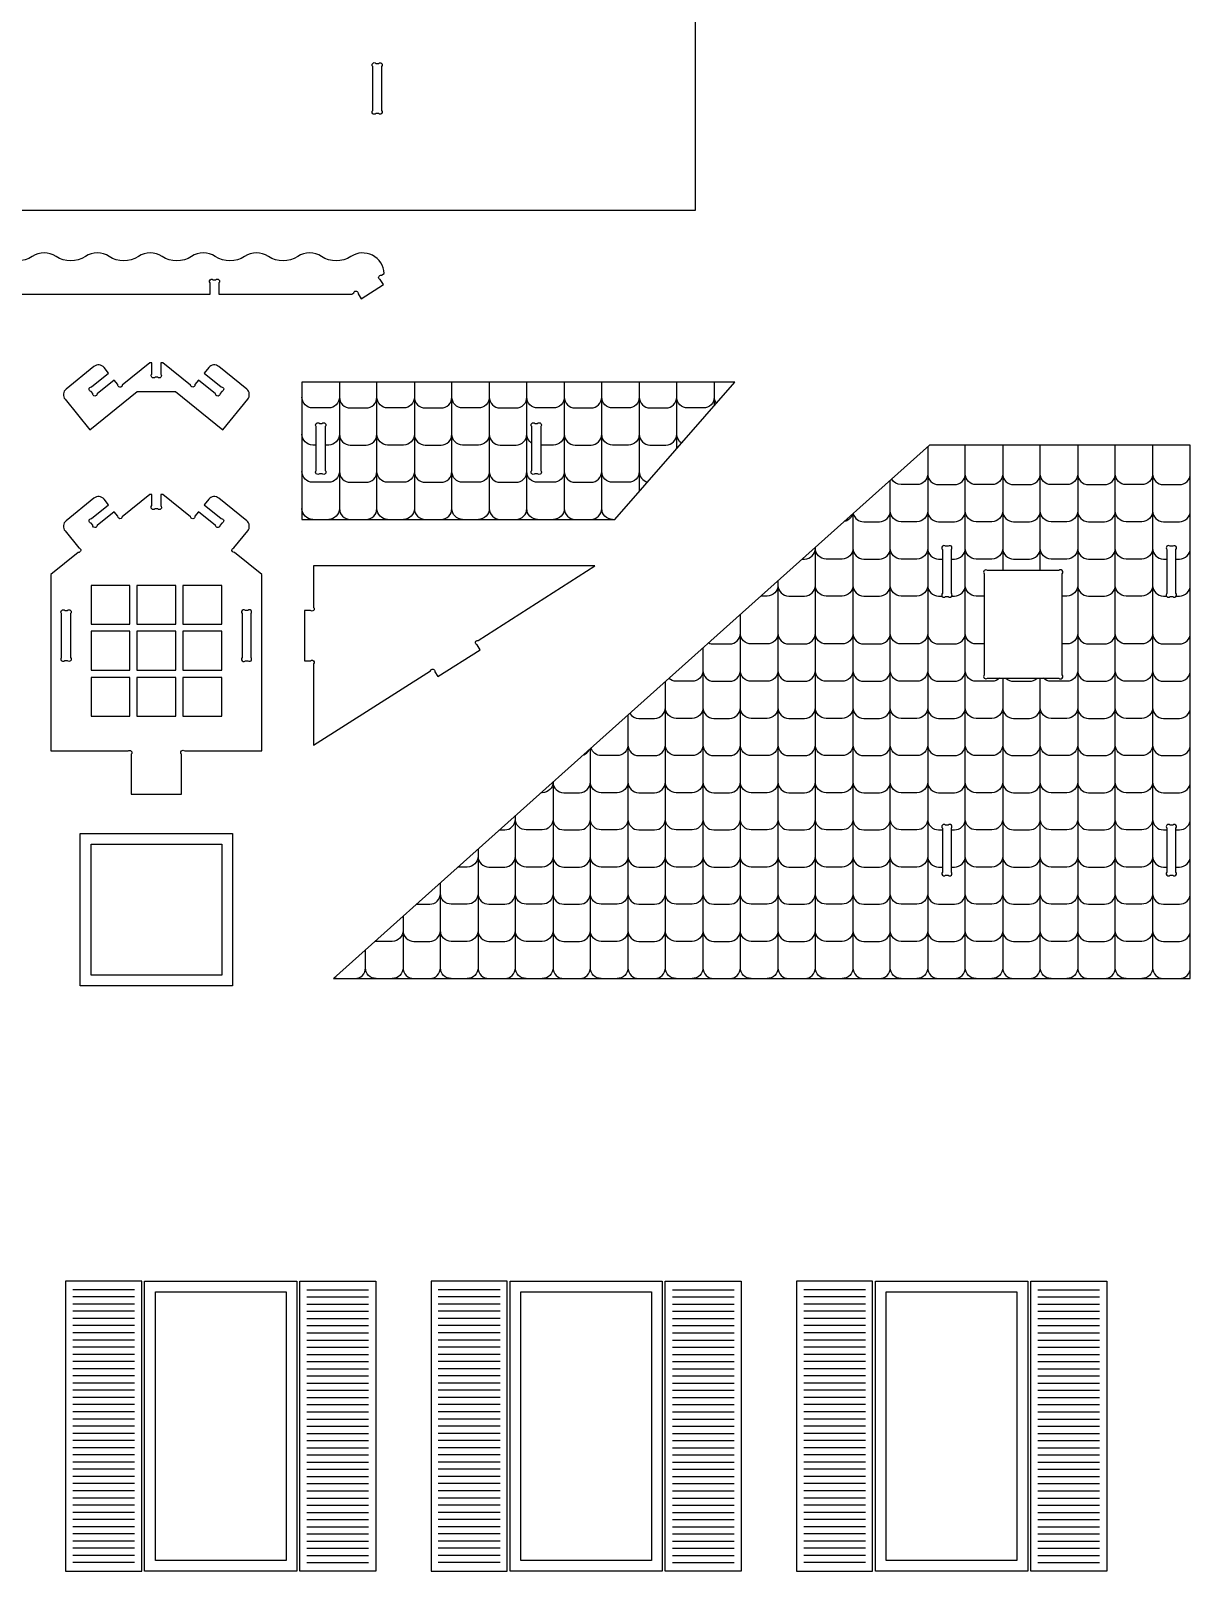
# Model space of a CAD drawing. Extents: x 7328 to 12839, y -521 to 2507.
# Drawn here: x 10673 to 11447, y -487 to 543 of the extents above; entities that cross this region are included whole.
import ezdxf

# ---------------------------------------------------------------- set-up
doc = ezdxf.new("R2010")
doc.units = 0
doc.header["$MEASUREMENT"] = 0
doc.layers.add('LAYER_1', color=18, linetype='CONTINUOUS')

msp = doc.modelspace()

# ---------------------------------------------------------------- linework, layer by layer
at = {"layer": 'LAYER_1'}
for points in [[(11116.4, 422.9), (10410.9, 422.9), (10410.9, 597), (11116.4, 597)], [(11062.8, 216.5), (11143.1, 308.1), (10853.7, 308.1), (10853.7, 216.5)], [(11447.3, -90.4), (11447.3, 266), (11273.1, 266), (10874.9, -90.4)], [(10712.8, 146.5), (10738.7, 146.5), (10738.7, 172.4), (10712.8, 172.4)], [(10743.5, 146.5), (10769.4, 146.5), (10769.4, 172.4), (10743.5, 172.4)], [(10774.2, 146.5), (10800.1, 146.5), (10800.1, 172.4), (10774.2, 172.4)], [(10712.8, 115.7), (10738.7, 115.7), (10738.7, 141.7), (10712.8, 141.7)], [(10743.5, 115.7), (10769.4, 115.7), (10769.4, 141.7), (10743.5, 141.7)], [(10774.2, 115.7), (10800.1, 115.7), (10800.1, 141.7), (10774.2, 141.7)], [(10712.8, 85), (10738.7, 85), (10738.7, 110.9), (10712.8, 110.9)], [(10743.5, 85), (10769.4, 85), (10769.4, 110.9), (10743.5, 110.9)], [(10774.2, 85), (10800.1, 85), (10800.1, 110.9), (10774.2, 110.9)], [(10705.6, 6.5), (10807.3, 6.5), (10807.3, -95.3), (10705.6, -95.3)], [(10712.8, -0.7), (10800.1, -0.7), (10800.1, -88.1), (10712.8, -88.1)], [(10746.7, -292.6), (10695.8, -292.6), (10695.8, -486.5), (10746.7, -486.5)], [(10850.3, -292.6), (10850.3, -486.5), (10748.6, -486.5), (10748.6, -292.6)], [(10852.3, -292.6), (10903.1, -292.6), (10903.1, -486.5), (10852.3, -486.5)], [(10990.9, -292.6), (10940, -292.6), (10940, -486.5), (10990.9, -486.5)], [(11094.5, -292.6), (11094.5, -486.5), (10992.8, -486.5), (10992.8, -292.6)], [(11096.5, -292.6), (11147.3, -292.6), (11147.3, -486.5), (11096.5, -486.5)], [(11235.1, -292.6), (11184.2, -292.6), (11184.2, -486.5), (11235.1, -486.5)], [(11338.7, -292.6), (11338.7, -486.5), (11237, -486.5), (11237, -292.6)], [(11340.7, -292.6), (11391.5, -292.6), (11391.5, -486.5), (11340.7, -486.5)], [(10755.8, -299.8), (10843.1, -299.8), (10843.1, -479.3), (10755.8, -479.3)], [(11000, -299.8), (11087.3, -299.8), (11087.3, -479.3), (11000, -479.3)], [(11244.2, -299.8), (11331.5, -299.8), (11331.5, -479.3), (11244.2, -479.3)]]:
    msp.add_lwpolyline(points, close=True, dxfattribs=at)
for points in [[(10907, 519.1), (10907, 489.8, -1), (10904.9, 487.7), (10903.2, 487.7, -1), (10901, 489.8), (10901, 519.1, -1), (10903.2, 521.3), (10904.9, 521.3, -1)], [(10759.4, 321.1), (10759.4, 313.6, -1), (10757.3, 311.5), (10755.6, 311.5, -1), (10753.4, 313.6), (10753.4, 321.1), (10752.1, 321.1), (10733.7, 306.2, -1), (10730.7, 306.6), (10728.3, 309.6), (10716.9, 300.3, -1), (10713.9, 300.6), (10712.8, 302, -1), (10713.1, 305), (10724.5, 314.2), (10721.5, 318, 0.414214), (10714.7, 318.7), (10696.1, 303.6, 0.414214), (10695.4, 296.8), (10712, 276.3), (10743.6, 301.9), (10769.3, 301.9), (10800.9, 276.3), (10817.5, 296.8, 0.414214), (10816.8, 303.6), (10798.2, 318.7, 0.414214), (10791.4, 318), (10788.4, 314.2), (10799.8, 305, -1), (10800.1, 302), (10799, 300.6, -1), (10796, 300.3), (10784.6, 309.6), (10782.2, 306.6, -1), (10779.2, 306.2), (10760.8, 321.1)], [(10869.3, 278.5), (10869.3, 249.1, -1), (10867.2, 247), (10865.4, 247, -1), (10863.3, 249.1), (10863.3, 278.5, -1), (10865.4, 280.6), (10867.2, 280.6, -1)], [(11013.3, 278.5), (11013.3, 249.1, -1), (11011.2, 247), (11009.4, 247, -1), (11007.3, 249.1), (11007.3, 278.5, -1), (11009.4, 280.6), (11011.2, 280.6, -1)], [(10773.2, 32.9), (10773.2, 59.5, -1), (10775.4, 61.7), (10826.9, 61.7), (10826.9, 179.6), (10808.6, 194.4, -1), (10808.3, 197.4), (10817.5, 208.8, 0.414214), (10816.8, 215.6), (10798.2, 230.7, 0.414214), (10791.4, 230), (10788.4, 226.3), (10799.8, 217, -1), (10800.1, 214), (10799, 212.7, -1), (10796, 212.4), (10784.6, 221.6), (10782.2, 218.6, -1), (10779.2, 218.3), (10760.8, 233.1), (10759.4, 233.1), (10759.4, 225.7, -1), (10757.3, 223.5), (10755.6, 223.5, -1), (10753.4, 225.7), (10753.4, 233.1), (10752.1, 233.1), (10733.7, 218.3, -1), (10730.7, 218.6), (10728.3, 221.6), (10716.9, 212.4, -1), (10713.9, 212.7), (10712.8, 214, -1), (10713.1, 217), (10724.5, 226.3), (10721.5, 230, 0.414214), (10714.7, 230.7), (10696.1, 215.6, 0.414214), (10695.4, 208.8), (10704.6, 197.4, -1), (10704.3, 194.4), (10685.9, 179.6), (10685.9, 61.7), (10737.5, 61.7, -1), (10739.6, 59.5), (10739.6, 32.9)], [(11281.7, 196.4), (11281.7, 167.1, 1), (11283.8, 164.9), (11285.6, 164.9, 1), (11287.7, 167.1), (11287.7, 196.4, 1), (11285.6, 198.5), (11283.8, 198.5, 1)], [(11431.7, 196.4), (11431.7, 167.1, 1), (11433.8, 164.9), (11435.6, 164.9, 1), (11437.7, 167.1), (11437.7, 196.4, 1), (11435.6, 198.5), (11433.8, 198.5, 1)], [(10855.5, 122), (10859.4, 122, -1), (10861.5, 119.9), (10861.5, 65.5), (10939.6, 115.3, -1), (10942.5, 114.6), (10944.6, 111.4), (10972.9, 129.4), (10970.8, 132.7, -1), (10971.5, 135.6), (11049.5, 185.4), (10861.5, 185.4), (10861.5, 157.7, -1), (10859.4, 155.6), (10855.5, 155.6)], [(11309.7, 180.2), (11309.7, 112.5, 1), (11311.8, 110.4), (11359.6, 110.4, 1), (11361.7, 112.5), (11361.7, 180.2, 1), (11359.6, 182.3), (11311.8, 182.3, 1)], [(10699.1, 153.5), (10699.1, 124.1, -1), (10697, 122), (10695.3, 122, -1), (10693.1, 124.1), (10693.1, 153.5, -1), (10695.3, 155.6), (10697, 155.6, -1)], [(10813.7, 153.5), (10813.7, 124.1, 1), (10815.9, 122), (10817.6, 122, 1), (10819.7, 124.1), (10819.7, 153.5, 1), (10817.6, 155.6), (10815.9, 155.6, 1)], [(11281.7, 10.1), (11281.7, -19.3, 1), (11283.8, -21.4), (11285.6, -21.4, 1), (11287.7, -19.3), (11287.7, 10.1, 1), (11285.6, 12.2), (11283.8, 12.2, 1)], [(11431.7, 10.1), (11431.7, -19.3, 1), (11433.8, -21.4), (11435.6, -21.4, 1), (11437.7, -19.3), (11437.7, 10.1, 1), (11435.6, 12.2), (11433.8, 12.2, 1)]]:
    msp.add_lwpolyline(points, format="xyb", close=True, dxfattribs=at)
for points in [[(10654.3, 367.1), (10792.3, 367.1), (10792.3, 374.6, -1), (10794.4, 376.7), (10796.2, 376.7, -1), (10798.3, 374.6), (10798.3, 367.1), (10887.1, 367.1), (10888.3, 368, -1), (10891.2, 367.3), (10893.3, 364), (10908.2, 373.5), (10906.1, 376.8, -1), (10906.8, 379.7), (10908.7, 380.9, 0.579603), (10886.4, 392.2, -0.300981), (10866.8, 392.2, 0.300981), (10850.9, 392.2, -0.300981), (10831.3, 392.2, 0.300981), (10815.4, 392.2, -0.300981), (10795.8, 392.2, 0.300981), (10779.9, 392.2, -0.300981), (10760.3, 392.2, 0.300981), (10744.4, 392.2, -0.300981), (10724.9, 392.2, 0.300981), (10709, 392.2, -0.300981), (10689.4, 392.2, 0.300981), (10673.5, 392.2, -0.300981), (10653.9, 392.2, 0.236244)], [(10878.8, 308.1), (10878.8, 223.7, -0.414214), (10871.6, 216.5)], [(10896.6, 216.5, 0.414214), (10903.8, 223.7), (10903.8, 308.1)], [(10928.9, 308.1), (10928.9, 223.7, 0.414214), (10936.1, 216.5)], [(10946.7, 216.5, 0.414214), (10953.9, 223.7), (10953.9, 308.1)], [(10978.9, 308.1), (10978.9, 223.7, 0.414214), (10986.1, 216.5)], [(10996.8, 216.5, 0.414214), (11004, 223.7), (11004, 308.1)], [(11029, 308.1), (11029, 223.7, -0.414214), (11021.8, 216.5)], [(11061.3, 216.5, -0.414214), (11054.1, 223.7), (11054.1, 308.1)], [(10878.8, 298.2, -0.414214), (10871.6, 291), (10860.9, 291, -0.414214), (10853.7, 298.2)], [(10878.8, 298.2, 0.414214), (10886, 291), (10896.6, 291, 0.414214), (10903.8, 298.2)], [(10928.9, 298.2, -0.414214), (10921.7, 291), (10911, 291, -0.414214), (10903.8, 298.2)], [(10928.9, 298.2, 0.414214), (10936.1, 291), (10946.7, 291, 0.414214), (10953.9, 298.2)], [(10978.9, 298.2, -0.414214), (10971.7, 291), (10961.1, 291, -0.414214), (10953.9, 298.2)], [(10978.9, 298.2, 0.414214), (10986.1, 291), (10996.8, 291, 0.414214), (11004, 298.2)], [(11029, 298.2, -0.414214), (11021.8, 291), (11011.2, 291, -0.414214), (11004, 298.2)], [(11029, 298.2, 0.414214), (11036.2, 291), (11046.9, 291, 0.414214), (11054.1, 298.2)], [(11079.1, 298.2, -0.414214), (11071.9, 291), (11061.3, 291, -0.414214), (11054.1, 298.2)], [(11079.1, 298.2, 0.414214), (11086.3, 291), (11097, 291, 0.414214), (11104.2, 298.2)], [(11129.2, 298.2, -0.414214), (11122, 291), (11111.4, 291, -0.414214), (11104.2, 298.2)], [(11129.2, 298.2, 0.159509), (11130.6, 293.9)], [(10863.3, 266.2), (10860.9, 266.2, -0.414214), (10853.7, 273.4)], [(10878.8, 273.4, -0.414214), (10871.6, 266.2), (10869.3, 266.2)], [(10878.8, 273.4, 0.414214), (10886, 266.2), (10896.6, 266.2, 0.414214), (10903.8, 273.4)], [(10928.9, 273.4, -0.414214), (10921.7, 266.2), (10911, 266.2, -0.414214), (10903.8, 273.4)], [(10928.9, 273.4, 0.414214), (10936.1, 266.2), (10946.7, 266.2, 0.414214), (10953.9, 273.4)], [(10978.9, 273.4, -0.414214), (10971.7, 266.2), (10961.1, 266.2, -0.414214), (10953.9, 273.4)], [(10978.9, 273.4, 0.414214), (10986.1, 266.2), (10996.8, 266.2, 0.414214), (11004, 273.4)], [(11007.3, 267.3, -0.255564), (11004, 273.4)], [(11029, 273.4, -0.414214), (11021.8, 266.2), (11013.3, 266.2)], [(11029, 273.4, 0.414214), (11036.2, 266.2), (11046.9, 266.2, 0.414214), (11054.1, 273.4)], [(11079.1, 273.4, -0.414214), (11071.9, 266.2), (11061.3, 266.2, -0.414214), (11054.1, 273.4)], [(11079.1, 273.4, 0.414214), (11086.3, 266.2), (11097, 266.2, 0.414214), (11104.2, 273.4)], [(11107.4, 267.4, -0.249891), (11104.2, 273.4)], [(11271.9, 264.9), (11271.9, -83.2, -0.414214), (11264.7, -90.4)], [(11289.8, -90.4, 0.414214), (11297, -83.2), (11297, 266)], [(11372.1, 266), (11372.1, -83.2, -0.414214), (11364.9, -90.4)], [(11390, -90.4, 0.414214), (11397.2, -83.2), (11397.2, 266)], [(11422.2, 266), (11422.2, -83.2, -0.414214), (11415, -90.4)], [(10878.8, 248.5, -0.414214), (10871.6, 241.3), (10860.9, 241.3, -0.414214), (10853.7, 248.5)], [(10878.8, 248.5, 0.414214), (10886, 241.3), (10896.6, 241.3, 0.414214), (10903.8, 248.5)], [(10928.9, 248.5, -0.414214), (10921.7, 241.3), (10911, 241.3, -0.414214), (10903.8, 248.5)], [(10928.9, 248.5, 0.414214), (10936.1, 241.3), (10946.7, 241.3, 0.414214), (10953.9, 248.5)], [(10978.9, 248.5, -0.414214), (10971.7, 241.3), (10961.1, 241.3, -0.414214), (10953.9, 248.5)], [(10978.9, 248.5, 0.414214), (10986.1, 241.3), (10996.8, 241.3, 0.414214), (11004, 248.5)], [(11029, 248.5, -0.414214), (11021.8, 241.3), (11011.2, 241.3, -0.414214), (11004, 248.5)], [(11029, 248.5, 0.414214), (11036.2, 241.3), (11046.9, 241.3, 0.414214), (11054.1, 248.5)], [(11079.1, 248.5, -0.414214), (11071.9, 241.3), (11061.3, 241.3, -0.414214), (11054.1, 248.5)], [(11079.1, 248.5, 0.349089), (11084.7, 241.5)], [(11254.1, -90.4, -0.414214), (11246.9, -83.2), (11246.9, 242.5)], [(11271.9, 246.9, -0.414214), (11264.7, 239.7), (11254.1, 239.7, -0.26914), (11247.9, 243.3)], [(11271.9, 246.9, 0.414214), (11279.1, 239.7), (11289.8, 239.7, 0.414214), (11297, 246.9)], [(11322, 246.9, -0.414214), (11314.8, 239.7), (11304.2, 239.7, -0.414214), (11297, 246.9)], [(11322, 246.9, 0.414214), (11329.2, 239.7), (11339.9, 239.7, 0.414214), (11347.1, 246.9)], [(11372.1, 246.9, -0.414214), (11364.9, 239.7), (11354.3, 239.7, -0.414214), (11347.1, 246.9)], [(11372.1, 246.9, 0.414214), (11379.3, 239.7), (11390, 239.7, 0.414214), (11397.2, 246.9)], [(11422.2, 246.9, -0.414214), (11415, 239.7), (11404.4, 239.7, -0.414214), (11397.2, 246.9)], [(11422.2, 246.9, 0.414214), (11429.4, 239.7), (11440.1, 239.7, 0.414214), (11447.3, 246.9)], [(10860.9, 216.5, -0.414214), (10853.7, 223.7)], [(10878.8, 223.7, 0.414214), (10886, 216.5)], [(10911, 216.5, -0.414214), (10903.8, 223.7)], [(10928.9, 223.7, -0.414214), (10921.7, 216.5)], [(10961.1, 216.5, -0.414214), (10953.9, 223.7)], [(10978.9, 223.7, -0.414214), (10971.7, 216.5)], [(11011.2, 216.5, -0.414214), (11004, 223.7)], [(11029, 223.7, 0.414214), (11036.2, 216.5)], [(11046.9, 216.5, 0.414214), (11054.1, 223.7)], [(11221.5, 219.7, -0.260244), (11216.2, 215)], [(11221.9, 220.1), (11221.9, -83.2, 0.414214), (11229.1, -90.4)], [(11222.1, 220.3, 0.342363), (11229.1, 214.9), (11239.7, 214.9, 0.414214), (11246.9, 222.1)], [(11271.9, 222.1, -0.414214), (11264.7, 214.9), (11254.1, 214.9, -0.414214), (11246.9, 222.1)], [(11271.9, 222.1, 0.414214), (11279.1, 214.9), (11289.8, 214.9, 0.414214), (11297, 222.1)], [(11322, 222.1, -0.414214), (11314.8, 214.9), (11304.2, 214.9, -0.414214), (11297, 222.1)], [(11322, 222.1, 0.414214), (11329.2, 214.9), (11339.9, 214.9, 0.414214), (11347.1, 222.1)], [(11372.1, 222.1, -0.414214), (11364.9, 214.9), (11354.3, 214.9, -0.414214), (11347.1, 222.1)], [(11372.1, 222.1, 0.414214), (11379.3, 214.9), (11390, 214.9, 0.414214), (11397.2, 222.1)], [(11422.2, 222.1, -0.414214), (11415, 214.9), (11404.4, 214.9, -0.414214), (11397.2, 222.1)], [(11422.2, 222.1, 0.414214), (11429.4, 214.9), (11440.1, 214.9, 0.414214), (11447.3, 222.1)], [(11188.3, 190), (11189.6, 190, 0.414214), (11196.8, 197.2)], [(11189.6, -90.4, 0.414214), (11196.8, -83.2), (11196.8, 197.7)], [(11221.9, 197.2, -0.414214), (11214.7, 190), (11204, 190, -0.414214), (11196.8, 197.2)], [(11221.9, 197.2, 0.414214), (11229.1, 190), (11239.7, 190, 0.414214), (11246.9, 197.2)], [(11271.9, 197.2, -0.414214), (11264.7, 190), (11254.1, 190, -0.414214), (11246.9, 197.2)], [(11271.9, 197.2, 0.414214), (11279.1, 190), (11281.7, 190)], [(11287.7, 190), (11289.8, 190, 0.414214), (11297, 197.2)], [(11322, 197.2, -0.414214), (11314.8, 190), (11304.2, 190, -0.414214), (11297, 197.2)], [(11322, 197.2, 0.414214), (11329.2, 190), (11339.9, 190, 0.414214), (11347.1, 197.2)], [(11372.1, 197.2, -0.414214), (11364.9, 190), (11354.3, 190, -0.414214), (11347.1, 197.2)], [(11372.1, 197.2, 0.414214), (11379.3, 190), (11390, 190, 0.414214), (11397.2, 197.2)], [(11422.2, 197.2, -0.414214), (11415, 190), (11404.4, 190, -0.414214), (11397.2, 197.2)], [(11422.2, 197.2, 0.414214), (11429.4, 190), (11431.7, 190)], [(11437.7, 190), (11440.1, 190, 0.414214), (11447.3, 197.2)], [(11171.8, 175.3), (11171.8, -83.2, -0.414214), (11164.6, -90.4)], [(11171.8, 172.4, -0.414214), (11164.6, 165.2), (11160.5, 165.2)], [(11171.8, 172.4, 0.414214), (11179, 165.2), (11189.6, 165.2, 0.414214), (11196.8, 172.4)], [(11221.9, 172.4, -0.414214), (11214.7, 165.2), (11204, 165.2, -0.414214), (11196.8, 172.4)], [(11221.9, 172.4, 0.414214), (11229.1, 165.2), (11239.7, 165.2, 0.414214), (11246.9, 172.4)], [(11271.9, 172.4, -0.414214), (11264.7, 165.2), (11254.1, 165.2, -0.414214), (11246.9, 172.4)], [(11271.9, 172.4, 0.414214), (11279.1, 165.2), (11281.7, 165.2)], [(11287.7, 165.2), (11289.8, 165.2, 0.414214), (11297, 172.4)], [(11309.7, 165.2), (11304.2, 165.2, -0.414214), (11297, 172.4)], [(11372.1, 172.4, -0.414214), (11364.9, 165.2), (11361.7, 165.2)], [(11372.1, 172.4, 0.414214), (11379.3, 165.2), (11390, 165.2, 0.414214), (11397.2, 172.4)], [(11422.2, 172.4, -0.414214), (11415, 165.2), (11404.4, 165.2, -0.414214), (11397.2, 172.4)], [(11422.2, 172.4, 0.414214), (11429.4, 165.2), (11431.7, 165.2)], [(11437.7, 165.2), (11440.1, 165.2, 0.414214), (11447.3, 172.4)], [(11153.9, -90.4, -0.414214), (11146.7, -83.2), (11146.7, 152.8)], [(11125.6, 133.9, 0.118653), (11128.9, 133.2), (11139.5, 133.2, 0.414214), (11146.7, 140.4)], [(11171.8, 140.4, -0.414214), (11164.6, 133.2), (11153.9, 133.2, -0.414214), (11146.7, 140.4)], [(11171.8, 140.4, 0.414214), (11179, 133.2), (11189.6, 133.2, 0.414214), (11196.8, 140.4)], [(11221.9, 140.4, -0.414214), (11214.7, 133.2), (11204, 133.2, -0.414214), (11196.8, 140.4)], [(11221.9, 140.4, 0.414214), (11229.1, 133.2), (11239.7, 133.2, 0.414214), (11246.9, 140.4)], [(11271.9, 140.4, -0.414214), (11264.7, 133.2), (11254.1, 133.2, -0.414214), (11246.9, 140.4)], [(11271.9, 140.4, 0.414214), (11279.1, 133.2), (11289.8, 133.2, 0.414214), (11297, 140.4)], [(11309.7, 133.2), (11304.2, 133.2, -0.414214), (11297, 140.4)], [(11372.1, 140.4, -0.414214), (11364.9, 133.2), (11361.7, 133.2)], [(11372.1, 140.4, 0.414214), (11379.3, 133.2), (11390, 133.2, 0.414214), (11397.2, 140.4)], [(11422.2, 140.4, -0.414214), (11415, 133.2), (11404.4, 133.2, -0.414214), (11397.2, 140.4)], [(11422.2, 140.4, 0.414214), (11429.4, 133.2), (11440.1, 133.2, 0.414214), (11447.3, 140.4)], [(11121.7, 130.4), (11121.7, -83.2, -0.414214), (11114.5, -90.4)], [(11121.7, 115.5, -0.414214), (11114.5, 108.3), (11103.8, 108.3, -0.185005), (11099, 110.2)], [(11121.7, 115.5, 0.414214), (11128.9, 108.3), (11139.5, 108.3, 0.414214), (11146.7, 115.5)], [(11171.8, 115.5, -0.414214), (11164.6, 108.3), (11153.9, 108.3, -0.414214), (11146.7, 115.5)], [(11171.8, 115.5, 0.414214), (11179, 108.3), (11189.6, 108.3, 0.414214), (11196.8, 115.5)], [(11221.9, 115.5, -0.414214), (11214.7, 108.3), (11204, 108.3, -0.414214), (11196.8, 115.5)], [(11221.9, 115.5, 0.414214), (11229.1, 108.3), (11239.7, 108.3, 0.414214), (11246.9, 115.5)], [(11271.9, 115.5, -0.414214), (11264.7, 108.3), (11254.1, 108.3, -0.414214), (11246.9, 115.5)], [(11271.9, 115.5, 0.414214), (11279.1, 108.3), (11289.8, 108.3, 0.414214), (11297, 115.5)], [(11319.9, 110.4, -0.197346), (11314.8, 108.3), (11304.2, 108.3, -0.414214), (11297, 115.5)], [(11372.1, 115.5, -0.414214), (11364.9, 108.3), (11354.3, 108.3, -0.197346), (11349.2, 110.4)], [(11372.1, 115.5, 0.414214), (11379.3, 108.3), (11390, 108.3, 0.414214), (11397.2, 115.5)], [(11422.2, 115.5, -0.414214), (11415, 108.3), (11404.4, 108.3, -0.414214), (11397.2, 115.5)], [(11422.2, 115.5, 0.414214), (11429.4, 108.3), (11440.1, 108.3, 0.414214), (11447.3, 115.5)], [(11089.4, -90.4, 0.414214), (11096.6, -83.2), (11096.6, 108)], [(11322, 110.4), (11322, -83.2, 0.414214), (11329.2, -90.4)], [(11324.2, 110.4, 0.197346), (11329.2, 108.3), (11339.9, 108.3, 0.197346), (11345, 110.4)], [(11354.3, -90.4, -0.414214), (11347.1, -83.2), (11347.1, 110.4)], [(11071.6, 85.6), (11071.6, -83.2, 0.414214), (11078.8, -90.4)], [(11072.8, 86.7, 0.251013), (11078.8, 83.5), (11089.4, 83.5, 0.414214), (11096.6, 90.7)], [(11121.7, 90.7, -0.414214), (11114.5, 83.5), (11103.8, 83.5, -0.414214), (11096.6, 90.7)], [(11121.7, 90.7, 0.414214), (11128.9, 83.5), (11139.5, 83.5, 0.414214), (11146.7, 90.7)], [(11171.8, 90.7, -0.414214), (11164.6, 83.5), (11153.9, 83.5, -0.414214), (11146.7, 90.7)], [(11171.8, 90.7, 0.414214), (11179, 83.5), (11189.6, 83.5, 0.414214), (11196.8, 90.7)], [(11221.9, 90.7, -0.414214), (11214.7, 83.5), (11204, 83.5, -0.414214), (11196.8, 90.7)], [(11221.9, 90.7, 0.414214), (11229.1, 83.5), (11239.7, 83.5, 0.414214), (11246.9, 90.7)], [(11271.9, 90.7, -0.414214), (11264.7, 83.5), (11254.1, 83.5, -0.414214), (11246.9, 90.7)], [(11271.9, 90.7, 0.414214), (11279.1, 83.5), (11289.8, 83.5, 0.414214), (11297, 90.7)], [(11322, 90.7, -0.414214), (11314.8, 83.5), (11304.2, 83.5, -0.414214), (11297, 90.7)], [(11322, 90.7, 0.414214), (11329.2, 83.5), (11339.9, 83.5, 0.414214), (11347.1, 90.7)], [(11372.1, 90.7, -0.414214), (11364.9, 83.5), (11354.3, 83.5, -0.414214), (11347.1, 90.7)], [(11372.1, 90.7, 0.414214), (11379.3, 83.5), (11390, 83.5, 0.414214), (11397.2, 90.7)], [(11422.2, 90.7, -0.414214), (11415, 83.5), (11404.4, 83.5, -0.414214), (11397.2, 90.7)], [(11422.2, 90.7, 0.414214), (11429.4, 83.5), (11440.1, 83.5, 0.414214), (11447.3, 90.7)], [(11039.3, -90.4, 0.414214), (11046.5, -83.2), (11046.5, 63.2)], [(11042, 59.2, 0.175897), (11045.7, 62.4)], [(11071.6, 65.8, -0.414214), (11064.4, 58.6), (11053.7, 58.6, -0.321837), (11046.9, 63.5)], [(11071.6, 65.8, 0.414214), (11078.8, 58.6), (11089.4, 58.6, 0.414214), (11096.6, 65.8)], [(11121.7, 65.8, -0.414214), (11114.5, 58.6), (11103.8, 58.6, -0.414214), (11096.6, 65.8)], [(11121.7, 65.8, 0.414214), (11128.9, 58.6), (11139.5, 58.6, 0.414214), (11146.7, 65.8)], [(11171.8, 65.8, -0.414214), (11164.6, 58.6), (11153.9, 58.6, -0.414214), (11146.7, 65.8)], [(11171.8, 65.8, 0.414214), (11179, 58.6), (11189.6, 58.6, 0.414214), (11196.8, 65.8)], [(11221.9, 65.8, -0.414214), (11214.7, 58.6), (11204, 58.6, -0.414214), (11196.8, 65.8)], [(11221.9, 65.8, 0.414214), (11229.1, 58.6), (11239.7, 58.6, 0.414214), (11246.9, 65.8)], [(11271.9, 65.8, -0.414214), (11264.7, 58.6), (11254.1, 58.6, -0.414214), (11246.9, 65.8)], [(11271.9, 65.8, 0.414214), (11279.1, 58.6), (11289.8, 58.6, 0.414214), (11297, 65.8)], [(11322, 65.8, -0.414214), (11314.8, 58.6), (11304.2, 58.6, -0.414214), (11297, 65.8)], [(11322, 65.8, 0.414214), (11329.2, 58.6), (11339.9, 58.6, 0.414214), (11347.1, 65.8)], [(11372.1, 65.8, -0.414214), (11364.9, 58.6), (11354.3, 58.6, -0.414214), (11347.1, 65.8)], [(11372.1, 65.8, 0.414214), (11379.3, 58.6), (11390, 58.6, 0.414214), (11397.2, 65.8)], [(11422.2, 65.8, -0.414214), (11415, 58.6), (11404.4, 58.6, -0.414214), (11397.2, 65.8)], [(11422.2, 65.8, 0.414214), (11429.4, 58.6), (11440.1, 58.6, 0.414214), (11447.3, 65.8)], [(11021.5, 40.8, -0.405523), (11014.3, 33.8), (11013.7, 33.8)], [(11021.5, 41), (11021.5, -83.2, -0.414214), (11014.3, -90.4)], [(11021.5, 40.8, 0.405747), (11028.7, 33.8), (11039.3, 33.8, 0.414214), (11046.5, 41)], [(11071.6, 41, -0.414214), (11064.4, 33.8), (11053.7, 33.8, -0.414214), (11046.5, 41)], [(11071.6, 41, 0.414214), (11078.8, 33.8), (11089.4, 33.8, 0.414214), (11096.6, 41)], [(11121.7, 41, -0.414214), (11114.5, 33.8), (11103.8, 33.8, -0.414214), (11096.6, 41)], [(11121.7, 41, 0.414214), (11128.9, 33.8), (11139.5, 33.8, 0.414214), (11146.7, 41)], [(11171.8, 41, -0.414214), (11164.6, 33.8), (11153.9, 33.8, -0.414214), (11146.7, 41)], [(11171.8, 41, 0.414214), (11179, 33.8), (11189.6, 33.8, 0.414214), (11196.8, 41)], [(11221.9, 41, -0.414214), (11214.7, 33.8), (11204, 33.8, -0.414214), (11196.8, 41)], [(11221.9, 41, 0.414214), (11229.1, 33.8), (11239.7, 33.8, 0.414214), (11246.9, 41)], [(11271.9, 41, -0.414214), (11264.7, 33.8), (11254.1, 33.8, -0.414214), (11246.9, 41)], [(11271.9, 41, 0.414214), (11279.1, 33.8), (11289.8, 33.8, 0.414214), (11297, 41)], [(11322, 41, -0.414214), (11314.8, 33.8), (11304.2, 33.8, -0.414214), (11297, 41)], [(11322, 41, 0.414214), (11329.2, 33.8), (11339.9, 33.8, 0.414214), (11347.1, 41)], [(11372.1, 41, -0.414214), (11364.9, 33.8), (11354.3, 33.8, -0.414214), (11347.1, 41)], [(11372.1, 41, 0.414214), (11379.3, 33.8), (11390, 33.8, 0.414214), (11397.2, 41)], [(11422.2, 41, -0.414214), (11415, 33.8), (11404.4, 33.8, -0.414214), (11397.2, 41)], [(11422.2, 41, 0.414214), (11429.4, 33.8), (11440.1, 33.8, 0.414214), (11447.3, 41)], [(10985.9, 9), (10989.2, 9, 0.414214), (10996.4, 16.2)], [(11003.6, -90.4, -0.414214), (10996.4, -83.2), (10996.4, 18.4)], [(11021.5, 16.2, -0.414214), (11014.3, 9), (11003.6, 9, -0.414214), (10996.4, 16.2)], [(11021.5, 16.2, 0.414214), (11028.7, 9), (11039.3, 9, 0.414214), (11046.5, 16.2)], [(11071.6, 16.2, -0.414214), (11064.4, 9), (11053.7, 9, -0.414214), (11046.5, 16.2)], [(11071.6, 16.2, 0.414214), (11078.8, 9), (11089.4, 9, 0.414214), (11096.6, 16.2)], [(11121.7, 16.2, -0.414214), (11114.5, 9), (11103.8, 9, -0.414214), (11096.6, 16.2)], [(11121.7, 16.2, 0.414214), (11128.9, 9), (11139.5, 9, 0.414214), (11146.7, 16.2)], [(11171.8, 16.2, -0.414214), (11164.6, 9), (11153.9, 9, -0.414214), (11146.7, 16.2)], [(11171.8, 16.2, 0.414214), (11179, 9), (11189.6, 9, 0.414214), (11196.8, 16.2)], [(11221.9, 16.2, -0.414214), (11214.7, 9), (11204, 9, -0.414214), (11196.8, 16.2)], [(11221.9, 16.2, 0.414214), (11229.1, 9), (11239.7, 9, 0.414214), (11246.9, 16.2)], [(11271.9, 16.2, -0.414214), (11264.7, 9), (11254.1, 9, -0.414214), (11246.9, 16.2)], [(11271.9, 16.2, 0.414214), (11279.1, 9), (11281.7, 9)], [(11287.7, 9), (11289.8, 9, 0.414214), (11297, 16.2)], [(11322, 16.2, -0.414214), (11314.8, 9), (11304.2, 9, -0.414214), (11297, 16.2)], [(11322, 16.2, 0.414214), (11329.2, 9), (11339.9, 9, 0.414214), (11347.1, 16.2)], [(11372.1, 16.2, -0.414214), (11364.9, 9), (11354.3, 9, -0.414214), (11347.1, 16.2)], [(11372.1, 16.2, 0.414214), (11379.3, 9), (11390, 9, 0.414214), (11397.2, 16.2)], [(11422.2, 16.2, -0.414214), (11415, 9), (11404.4, 9, -0.414214), (11397.2, 16.2)], [(11422.2, 16.2, 0.414214), (11429.4, 9), (11431.7, 9)], [(11437.7, 9), (11440.1, 9, 0.414214), (11447.3, 16.2)], [(10971.4, -8.7, -0.414214), (10964.2, -15.9), (10958.1, -15.9)], [(10971.4, -4), (10971.4, -83.2, -0.414214), (10964.2, -90.4)], [(10971.4, -8.7, 0.414214), (10978.6, -15.9), (10989.2, -15.9, 0.414214), (10996.4, -8.7)], [(11021.5, -8.7, -0.414214), (11014.3, -15.9), (11003.6, -15.9, -0.414214), (10996.4, -8.7)], [(11021.5, -8.7, 0.414214), (11028.7, -15.9), (11039.3, -15.9, 0.414214), (11046.5, -8.7)], [(11071.6, -8.7, -0.414214), (11064.4, -15.9), (11053.7, -15.9, -0.414214), (11046.5, -8.7)], [(11071.6, -8.7, 0.414214), (11078.8, -15.9), (11089.4, -15.9, 0.414214), (11096.6, -8.7)], [(11121.7, -8.7, -0.414214), (11114.5, -15.9), (11103.8, -15.9, -0.414214), (11096.6, -8.7)], [(11121.7, -8.7, 0.414214), (11128.9, -15.9), (11139.5, -15.9, 0.414214), (11146.7, -8.7)], [(11171.8, -8.7, -0.414214), (11164.6, -15.9), (11153.9, -15.9, -0.414214), (11146.7, -8.7)], [(11171.8, -8.7, 0.414214), (11179, -15.9), (11189.6, -15.9, 0.414214), (11196.8, -8.7)], [(11221.9, -8.7, -0.414214), (11214.7, -15.9), (11204, -15.9, -0.414214), (11196.8, -8.7)], [(11221.9, -8.7, 0.414214), (11229.1, -15.9), (11239.7, -15.9, 0.414214), (11246.9, -8.7)], [(11271.9, -8.7, -0.414214), (11264.7, -15.9), (11254.1, -15.9, -0.414214), (11246.9, -8.7)], [(11271.9, -8.7, 0.414214), (11279.1, -15.9), (11281.7, -15.9)], [(11287.7, -15.9), (11289.8, -15.9, 0.414214), (11297, -8.7)], [(11322, -8.7, -0.414214), (11314.8, -15.9), (11304.2, -15.9, -0.414214), (11297, -8.7)], [(11322, -8.7, 0.414214), (11329.2, -15.9), (11339.9, -15.9, 0.414214), (11347.1, -8.7)], [(11372.1, -8.7, -0.414214), (11364.9, -15.9), (11354.3, -15.9, -0.414214), (11347.1, -8.7)], [(11372.1, -8.7, 0.414214), (11379.3, -15.9), (11390, -15.9, 0.414214), (11397.2, -8.7)], [(11422.2, -8.7, -0.414214), (11415, -15.9), (11404.4, -15.9, -0.414214), (11397.2, -8.7)], [(11422.2, -8.7, 0.414214), (11429.4, -15.9), (11431.7, -15.9)], [(11437.7, -15.9), (11440.1, -15.9, 0.414214), (11447.3, -8.7)], [(10939.1, -90.4, 0.414214), (10946.3, -83.2), (10946.3, -26.5)], [(10930.4, -40.7), (10939.1, -40.7, 0.414214), (10946.3, -33.5)], [(10971.4, -33.5, -0.414214), (10964.2, -40.7), (10953.5, -40.7, -0.414214), (10946.3, -33.5)], [(10971.4, -33.5, 0.414214), (10978.6, -40.7), (10989.2, -40.7, 0.414214), (10996.4, -33.5)], [(11021.5, -33.5, -0.414214), (11014.3, -40.7), (11003.6, -40.7, -0.414214), (10996.4, -33.5)], [(11021.5, -33.5, 0.414214), (11028.7, -40.7), (11039.3, -40.7, 0.414214), (11046.5, -33.5)], [(11071.6, -33.5, -0.414214), (11064.4, -40.7), (11053.7, -40.7, -0.414214), (11046.5, -33.5)], [(11071.6, -33.5, 0.414214), (11078.8, -40.7), (11089.4, -40.7, 0.414214), (11096.6, -33.5)], [(11121.7, -33.5, -0.414214), (11114.5, -40.7), (11103.8, -40.7, -0.414214), (11096.6, -33.5)], [(11121.7, -33.5, 0.414214), (11128.9, -40.7), (11139.5, -40.7, 0.414214), (11146.7, -33.5)], [(11171.8, -33.5, -0.414214), (11164.6, -40.7), (11153.9, -40.7, -0.414214), (11146.7, -33.5)], [(11171.8, -33.5, 0.414214), (11179, -40.7), (11189.6, -40.7, 0.414214), (11196.8, -33.5)], [(11221.9, -33.5, -0.414214), (11214.7, -40.7), (11204, -40.7, -0.414214), (11196.8, -33.5)], [(11221.9, -33.5, 0.414214), (11229.1, -40.7), (11239.7, -40.7, 0.414214), (11246.9, -33.5)], [(11271.9, -33.5, -0.414214), (11264.7, -40.7), (11254.1, -40.7, -0.414214), (11246.9, -33.5)], [(11271.9, -33.5, 0.414214), (11279.1, -40.7), (11289.8, -40.7, 0.414214), (11297, -33.5)], [(11322, -33.5, -0.414214), (11314.8, -40.7), (11304.2, -40.7, -0.414214), (11297, -33.5)], [(11322, -33.5, 0.414214), (11329.2, -40.7), (11339.9, -40.7, 0.414214), (11347.1, -33.5)], [(11372.1, -33.5, -0.414214), (11364.9, -40.7), (11354.3, -40.7, -0.414214), (11347.1, -33.5)], [(11372.1, -33.5, 0.414214), (11379.3, -40.7), (11390, -40.7, 0.414214), (11397.2, -33.5)], [(11422.2, -33.5, -0.414214), (11415, -40.7), (11404.4, -40.7, -0.414214), (11397.2, -33.5)], [(11422.2, -33.5, 0.414214), (11429.4, -40.7), (11440.1, -40.7, 0.414214), (11447.3, -33.5)], [(10921.3, -48.9), (10921.3, -83.2, -0.414214), (10914.1, -90.4)], [(10921.3, -58.4, -0.414214), (10914.1, -65.6), (10903.4, -65.6, -0.026777), (10902.7, -65.5)], [(10921.3, -58.4, 0.414214), (10928.5, -65.6), (10939.1, -65.6, 0.414214), (10946.3, -58.4)], [(10971.4, -58.4, -0.414214), (10964.2, -65.6), (10953.5, -65.6, -0.414214), (10946.3, -58.4)], [(10971.4, -58.4, 0.414214), (10978.6, -65.6), (10989.2, -65.6, 0.414214), (10996.4, -58.4)], [(11021.5, -58.4, -0.414214), (11014.3, -65.6), (11003.6, -65.6, -0.414214), (10996.4, -58.4)], [(11021.5, -58.4, 0.414214), (11028.7, -65.6), (11039.3, -65.6, 0.414214), (11046.5, -58.4)], [(11071.6, -58.4, -0.414214), (11064.4, -65.6), (11053.7, -65.6, -0.414214), (11046.5, -58.4)], [(11071.6, -58.4, 0.414214), (11078.8, -65.6), (11089.4, -65.6, 0.414214), (11096.6, -58.4)], [(11121.7, -58.4, -0.414214), (11114.5, -65.6), (11103.8, -65.6, -0.414214), (11096.6, -58.4)], [(11121.7, -58.4, 0.414214), (11128.9, -65.6), (11139.5, -65.6, 0.414214), (11146.7, -58.4)], [(11171.8, -58.4, -0.414214), (11164.6, -65.6), (11153.9, -65.6, -0.414214), (11146.7, -58.4)], [(11171.8, -58.4, 0.414214), (11179, -65.6), (11189.6, -65.6, 0.414214), (11196.8, -58.4)], [(11221.9, -58.4, -0.414214), (11214.7, -65.6), (11204, -65.6, -0.414214), (11196.8, -58.4)], [(11221.9, -58.4, 0.414214), (11229.1, -65.6), (11239.7, -65.6, 0.414214), (11246.9, -58.4)], [(11271.9, -58.4, -0.414214), (11264.7, -65.6), (11254.1, -65.6, -0.414214), (11246.9, -58.4)], [(11271.9, -58.4, 0.414214), (11279.1, -65.6), (11289.8, -65.6, 0.414214), (11297, -58.4)], [(11322, -58.4, -0.414214), (11314.8, -65.6), (11304.2, -65.6, -0.414214), (11297, -58.4)], [(11322, -58.4, 0.414214), (11329.2, -65.6), (11339.9, -65.6, 0.414214), (11347.1, -58.4)], [(11372.1, -58.4, -0.414214), (11364.9, -65.6), (11354.3, -65.6, -0.414214), (11347.1, -58.4)], [(11372.1, -58.4, 0.414214), (11379.3, -65.6), (11390, -65.6, 0.414214), (11397.2, -58.4)], [(11422.2, -58.4, -0.414214), (11415, -65.6), (11404.4, -65.6, -0.414214), (11397.2, -58.4)], [(11422.2, -58.4, 0.414214), (11429.4, -65.6), (11440.1, -65.6, 0.414214), (11447.3, -58.4)], [(10889, -90.4, 0.414214), (10896.2, -83.2), (10896.2, -71.3)], [(10875.5, -89.8, 0.102653), (10878.4, -90.4)], [(10903.4, -90.4, -0.414214), (10896.2, -83.2)], [(10921.3, -83.2, 0.414214), (10928.5, -90.4)], [(10953.5, -90.4, -0.414214), (10946.3, -83.2)], [(10971.4, -83.2, 0.414214), (10978.6, -90.4)], [(10989.2, -90.4, 0.414214), (10996.4, -83.2)], [(11021.5, -83.2, 0.414214), (11028.7, -90.4)], [(11053.7, -90.4, -0.414214), (11046.5, -83.2)], [(11071.6, -83.2, -0.414214), (11064.4, -90.4)], [(11103.8, -90.4, -0.414214), (11096.6, -83.2)], [(11121.7, -83.2, 0.414214), (11128.9, -90.4)], [(11139.5, -90.4, 0.414214), (11146.7, -83.2)], [(11171.8, -83.2, 0.414214), (11179, -90.4)], [(11204, -90.4, -0.414214), (11196.8, -83.2)], [(11221.9, -83.2, -0.414214), (11214.7, -90.4)], [(11239.7, -90.4, 0.414214), (11246.9, -83.2)], [(11271.9, -83.2, 0.414214), (11279.1, -90.4)], [(11304.2, -90.4, -0.414214), (11297, -83.2)], [(11322, -83.2, -0.414214), (11314.8, -90.4)], [(11339.9, -90.4, 0.414214), (11347.1, -83.2)], [(11372.1, -83.2, 0.414214), (11379.3, -90.4)], [(11404.4, -90.4, -0.414214), (11397.2, -83.2)], [(11422.2, -83.2, 0.414214), (11429.4, -90.4)], [(11440.1, -90.4, 0.414214), (11447.3, -83.2)]]:
    msp.add_lwpolyline(points, format="xyb", dxfattribs=at)
for points in [[(11079.1, 308.1), (11079.1, 235.1)], [(11104.2, 263.7), (11104.2, 308.1)], [(11129.2, 308.1), (11129.2, 292.3)], [(11322, 266), (11322, 182.3)], [(11347.1, 182.3), (11347.1, 266)], [(10741.9, -298.4), (10700.6, -298.4)], [(10857.1, -298.4), (10898.3, -298.4)], [(10986.1, -298.4), (10944.8, -298.4)], [(11101.3, -298.4), (11142.5, -298.4)], [(11230.3, -298.4), (11189, -298.4)], [(11345.5, -298.4), (11386.7, -298.4)], [(10741.9, -303.2), (10700.6, -303.2)], [(10741.9, -308), (10700.6, -308)], [(10857.1, -303.2), (10898.3, -303.2)], [(10857.1, -308), (10898.3, -308)], [(10986.1, -303.2), (10944.8, -303.2)], [(10986.1, -308), (10944.8, -308)], [(11101.3, -303.2), (11142.5, -303.2)], [(11101.3, -308), (11142.5, -308)], [(11230.3, -303.2), (11189, -303.2)], [(11230.3, -308), (11189, -308)], [(11345.5, -303.2), (11386.7, -303.2)], [(11345.5, -308), (11386.7, -308)], [(10741.9, -312.8), (10700.6, -312.8)], [(10741.9, -317.6), (10700.6, -317.6)], [(10857.1, -312.8), (10898.3, -312.8)], [(10857.1, -317.6), (10898.3, -317.6)], [(10986.1, -312.8), (10944.8, -312.8)], [(10986.1, -317.6), (10944.8, -317.6)], [(11101.3, -312.8), (11142.5, -312.8)], [(11101.3, -317.6), (11142.5, -317.6)], [(11230.3, -312.8), (11189, -312.8)], [(11230.3, -317.6), (11189, -317.6)], [(11345.5, -312.8), (11386.7, -312.8)], [(11345.5, -317.6), (11386.7, -317.6)], [(10741.9, -322.4), (10700.6, -322.4)], [(10741.9, -327.2), (10700.6, -327.2)], [(10857.1, -322.4), (10898.3, -322.4)], [(10857.1, -327.2), (10898.3, -327.2)], [(10986.1, -322.4), (10944.8, -322.4)], [(10986.1, -327.2), (10944.8, -327.2)], [(11101.3, -322.4), (11142.5, -322.4)], [(11101.3, -327.2), (11142.5, -327.2)], [(11230.3, -322.4), (11189, -322.4)], [(11230.3, -327.2), (11189, -327.2)], [(11345.5, -322.4), (11386.7, -322.4)], [(11345.5, -327.2), (11386.7, -327.2)], [(10741.9, -332), (10700.6, -332)], [(10741.9, -336.8), (10700.6, -336.8)], [(10857.1, -332), (10898.3, -332)], [(10857.1, -336.8), (10898.3, -336.8)], [(10986.1, -332), (10944.8, -332)], [(10986.1, -336.8), (10944.8, -336.8)], [(11101.3, -332), (11142.5, -332)], [(11101.3, -336.8), (11142.5, -336.8)], [(11230.3, -332), (11189, -332)], [(11230.3, -336.8), (11189, -336.8)], [(11345.5, -332), (11386.7, -332)], [(11345.5, -336.8), (11386.7, -336.8)], [(10741.9, -341.6), (10700.6, -341.6)], [(10741.9, -346.4), (10700.6, -346.4)], [(10857.1, -341.6), (10898.3, -341.6)], [(10857.1, -346.4), (10898.3, -346.4)], [(10986.1, -341.6), (10944.8, -341.6)], [(10986.1, -346.4), (10944.8, -346.4)], [(11101.3, -341.6), (11142.5, -341.6)], [(11101.3, -346.4), (11142.5, -346.4)], [(11230.3, -341.6), (11189, -341.6)], [(11230.3, -346.4), (11189, -346.4)], [(11345.5, -341.6), (11386.7, -341.6)], [(11345.5, -346.4), (11386.7, -346.4)], [(10741.9, -351.2), (10700.6, -351.2)], [(10741.9, -356), (10700.6, -356)], [(10857.1, -351.2), (10898.3, -351.2)], [(10857.1, -356), (10898.3, -356)], [(10986.1, -351.2), (10944.8, -351.2)], [(10986.1, -356), (10944.8, -356)], [(11101.3, -351.2), (11142.5, -351.2)], [(11101.3, -356), (11142.5, -356)], [(11230.3, -351.2), (11189, -351.2)], [(11230.3, -356), (11189, -356)], [(11345.5, -351.2), (11386.7, -351.2)], [(11345.5, -356), (11386.7, -356)], [(10741.9, -360.8), (10700.6, -360.8)], [(10741.9, -365.6), (10700.6, -365.6)], [(10741.9, -370.4), (10700.6, -370.4)], [(10857.1, -360.8), (10898.3, -360.8)], [(10857.1, -365.6), (10898.3, -365.6)], [(10857.1, -370.4), (10898.3, -370.4)], [(10986.1, -360.8), (10944.8, -360.8)], [(10986.1, -365.6), (10944.8, -365.6)], [(10986.1, -370.4), (10944.8, -370.4)], [(11101.3, -360.8), (11142.5, -360.8)], [(11101.3, -365.6), (11142.5, -365.6)], [(11101.3, -370.4), (11142.5, -370.4)], [(11230.3, -360.8), (11189, -360.8)], [(11230.3, -365.6), (11189, -365.6)], [(11230.3, -370.4), (11189, -370.4)], [(11345.5, -360.8), (11386.7, -360.8)], [(11345.5, -365.6), (11386.7, -365.6)], [(11345.5, -370.4), (11386.7, -370.4)], [(10741.9, -375.2), (10700.6, -375.2)], [(10741.9, -380), (10700.6, -380)], [(10857.1, -375.2), (10898.3, -375.2)], [(10857.1, -380), (10898.3, -380)], [(10986.1, -375.2), (10944.8, -375.2)], [(10986.1, -380), (10944.8, -380)], [(11101.3, -375.2), (11142.5, -375.2)], [(11101.3, -380), (11142.5, -380)], [(11230.3, -375.2), (11189, -375.2)], [(11230.3, -380), (11189, -380)], [(11345.5, -375.2), (11386.7, -375.2)], [(11345.5, -380), (11386.7, -380)], [(10741.9, -384.8), (10700.6, -384.8)], [(10741.9, -389.6), (10700.6, -389.6)], [(10857.1, -384.8), (10898.3, -384.8)], [(10857.1, -389.6), (10898.3, -389.6)], [(10986.1, -384.8), (10944.8, -384.8)], [(10986.1, -389.6), (10944.8, -389.6)], [(11101.3, -384.8), (11142.5, -384.8)], [(11101.3, -389.6), (11142.5, -389.6)], [(11230.3, -384.8), (11189, -384.8)], [(11230.3, -389.6), (11189, -389.6)], [(11345.5, -384.8), (11386.7, -384.8)], [(11345.5, -389.6), (11386.7, -389.6)], [(10741.9, -394.4), (10700.6, -394.4)], [(10741.9, -399.2), (10700.6, -399.2)], [(10857.1, -394.4), (10898.3, -394.4)], [(10857.1, -399.2), (10898.3, -399.2)], [(10986.1, -394.4), (10944.8, -394.4)], [(10986.1, -399.2), (10944.8, -399.2)], [(11101.3, -394.4), (11142.5, -394.4)], [(11101.3, -399.2), (11142.5, -399.2)], [(11230.3, -394.4), (11189, -394.4)], [(11230.3, -399.2), (11189, -399.2)], [(11345.5, -394.4), (11386.7, -394.4)], [(11345.5, -399.2), (11386.7, -399.2)], [(10741.9, -404), (10700.6, -404)], [(10741.9, -408.8), (10700.6, -408.8)], [(10857.1, -404), (10898.3, -404)], [(10857.1, -408.8), (10898.3, -408.8)], [(10986.1, -404), (10944.8, -404)], [(10986.1, -408.8), (10944.8, -408.8)], [(11101.3, -404), (11142.5, -404)], [(11101.3, -408.8), (11142.5, -408.8)], [(11230.3, -404), (11189, -404)], [(11230.3, -408.8), (11189, -408.8)], [(11345.5, -404), (11386.7, -404)], [(11345.5, -408.8), (11386.7, -408.8)], [(10741.9, -413.6), (10700.6, -413.6)], [(10741.9, -418.4), (10700.6, -418.4)], [(10857.1, -413.6), (10898.3, -413.6)], [(10857.1, -418.4), (10898.3, -418.4)], [(10986.1, -413.6), (10944.8, -413.6)], [(10986.1, -418.4), (10944.8, -418.4)], [(11101.3, -413.6), (11142.5, -413.6)], [(11101.3, -418.4), (11142.5, -418.4)], [(11230.3, -413.6), (11189, -413.6)], [(11230.3, -418.4), (11189, -418.4)], [(11345.5, -413.6), (11386.7, -413.6)], [(11345.5, -418.4), (11386.7, -418.4)], [(10741.9, -423.2), (10700.6, -423.2)], [(10741.9, -428), (10700.6, -428)], [(10857.1, -423.2), (10898.3, -423.2)], [(10857.1, -428), (10898.3, -428)], [(10986.1, -423.2), (10944.8, -423.2)], [(10986.1, -428), (10944.8, -428)], [(11101.3, -423.2), (11142.5, -423.2)], [(11101.3, -428), (11142.5, -428)], [(11230.3, -423.2), (11189, -423.2)], [(11230.3, -428), (11189, -428)], [(11345.5, -423.2), (11386.7, -423.2)], [(11345.5, -428), (11386.7, -428)], [(10741.9, -432.8), (10700.6, -432.8)], [(10741.9, -437.6), (10700.6, -437.6)], [(10741.9, -442.4), (10700.6, -442.4)], [(10857.1, -432.8), (10898.3, -432.8)], [(10857.1, -437.6), (10898.3, -437.6)], [(10857.1, -442.4), (10898.3, -442.4)], [(10986.1, -432.8), (10944.8, -432.8)], [(10986.1, -437.6), (10944.8, -437.6)], [(10986.1, -442.4), (10944.8, -442.4)], [(11101.3, -432.8), (11142.5, -432.8)], [(11101.3, -437.6), (11142.5, -437.6)], [(11101.3, -442.4), (11142.5, -442.4)], [(11230.3, -432.8), (11189, -432.8)], [(11230.3, -437.6), (11189, -437.6)], [(11230.3, -442.4), (11189, -442.4)], [(11345.5, -432.8), (11386.7, -432.8)], [(11345.5, -437.6), (11386.7, -437.6)], [(11345.5, -442.4), (11386.7, -442.4)], [(10741.9, -447.2), (10700.6, -447.2)], [(10741.9, -452), (10700.6, -452)], [(10857.1, -447.2), (10898.3, -447.2)], [(10857.1, -452), (10898.3, -452)], [(10986.1, -447.2), (10944.8, -447.2)], [(10986.1, -452), (10944.8, -452)], [(11101.3, -447.2), (11142.5, -447.2)], [(11101.3, -452), (11142.5, -452)], [(11230.3, -447.2), (11189, -447.2)], [(11230.3, -452), (11189, -452)], [(11345.5, -447.2), (11386.7, -447.2)], [(11345.5, -452), (11386.7, -452)], [(10741.9, -456.8), (10700.6, -456.8)], [(10741.9, -461.6), (10700.6, -461.6)], [(10857.1, -456.8), (10898.3, -456.8)], [(10857.1, -461.6), (10898.3, -461.6)], [(10986.1, -456.8), (10944.8, -456.8)], [(10986.1, -461.6), (10944.8, -461.6)], [(11101.3, -456.8), (11142.5, -456.8)], [(11101.3, -461.6), (11142.5, -461.6)], [(11230.3, -456.8), (11189, -456.8)], [(11230.3, -461.6), (11189, -461.6)], [(11345.5, -456.8), (11386.7, -456.8)], [(11345.5, -461.6), (11386.7, -461.6)], [(10741.9, -466.4), (10700.6, -466.4)], [(10741.9, -471.2), (10700.6, -471.2)], [(10857.1, -466.4), (10898.3, -466.4)], [(10857.1, -471.2), (10898.3, -471.2)], [(10986.1, -466.4), (10944.8, -466.4)], [(10986.1, -471.2), (10944.8, -471.2)], [(11101.3, -466.4), (11142.5, -466.4)], [(11101.3, -471.2), (11142.5, -471.2)], [(11230.3, -466.4), (11189, -466.4)], [(11230.3, -471.2), (11189, -471.2)], [(11345.5, -466.4), (11386.7, -466.4)], [(11345.5, -471.2), (11386.7, -471.2)], [(10741.9, -476), (10700.6, -476)], [(10741.9, -480.8), (10700.6, -480.8)], [(10857.1, -476), (10898.3, -476)], [(10857.1, -480.8), (10898.3, -480.8)], [(10986.1, -476), (10944.8, -476)], [(10986.1, -480.8), (10944.8, -480.8)], [(11101.3, -476), (11142.5, -476)], [(11101.3, -480.8), (11142.5, -480.8)], [(11230.3, -476), (11189, -476)], [(11230.3, -480.8), (11189, -480.8)], [(11345.5, -476), (11386.7, -476)], [(11345.5, -480.8), (11386.7, -480.8)]]:
    msp.add_lwpolyline(points, dxfattribs=at)

doc.saveas('drawing.dxf')
